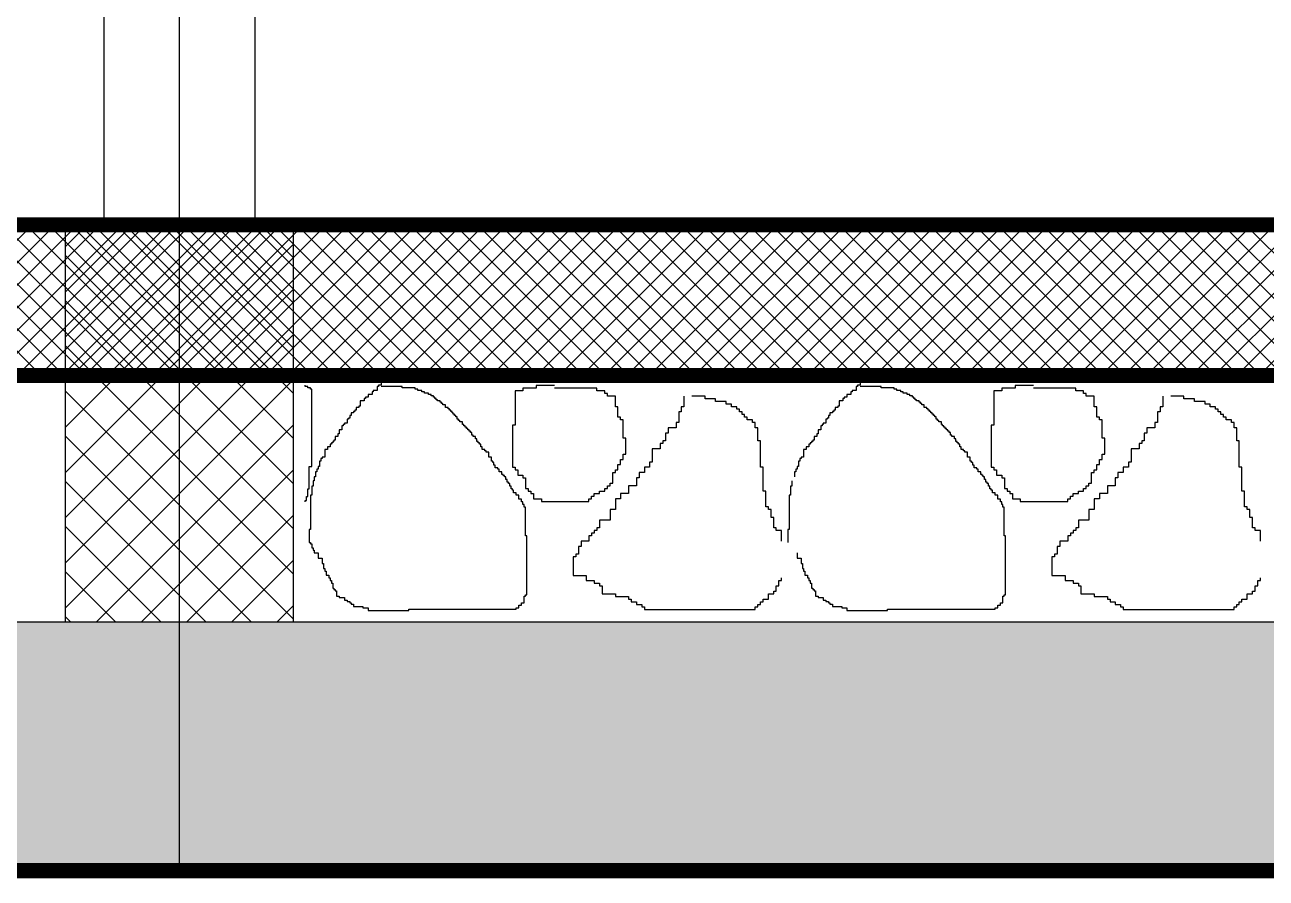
# Model space of a CAD drawing. Extents: x 250879 to 348495, y -51522 to -9360.
# Drawn here: x 282667.3 to 282914.1, y -30426.9 to -30257.3 of the extents above; entities that cross this region are included whole.
import ezdxf

# ---------------------------------------------------------------- set-up
doc = ezdxf.new("R2010")
doc.units = 0
for name, color, linetype in [('AXIS', 1, 'CONTINUOUS'), ('CURTAIN', 150, 'CONTINUOUS'), ('WALL', 7, 'CONTINUOUS')]:
    doc.layers.add(name, color=color, linetype=linetype)
doc.layers.add('int fram for glaz& landscap obj.', color=252, linetype='CONTINUOUS', lineweight=15)
doc.layers.add('VIS', color=8, linetype='CONTINUOUS', lineweight=18)

msp = doc.modelspace()

# ---------------------------------------------------------------- hatches: boundary and pattern name
at = {"layer": 'AXIS'}
h = msp.add_hatch(dxfattribs=at)
h.set_pattern_fill('ANSI37', color=256, style=0)
h.set_pattern_definition([(45, (10887.426, -3880), (-2.24506403, 2.24506403), []), (135, (10887.426, -3880), (-2.24506403, -2.24506403), [])])
h.paths.add_polyline_path([(280918.80191, -30297.00774), (280918.80191, -30327.00774), (283913.00858, -30327.00774), (283913.00858, -30297.00774)])
at = {"layer": 'int fram for glaz& landscap obj.'}
h = msp.add_hatch(dxfattribs=at)
h.set_pattern_fill('EARTH', color=256, scale=4, angle=45, style=0)
h.paths.add_polyline_path([(284335.46469, -29761.00774), (284163.17317, -29761.00774), (284163.17317, -29977.00774), (284284.10631, -29977.00774)])
h.paths.add_polyline_path([(284284.10631, -29977.00774), (284163.17317, -29977.00774), (284163.17317, -30297.00774), (284208.01983, -30297.00774)])
h.paths.add_polyline_path([(284208.01983, -30297.00774), (284163.17317, -30297.00774), (284163.17317, -30375.98063), (284117.727, -30375.98063), (283498.00858, -30375.98063), (283498.00858, -30425.43117), (284177.48456, -30425.43117)])
h.paths.add_polyline_path([(283498.00858, -30375.98063), (283475.2855, -30375.98063), (283098.00858, -30375.98063), (283098.00858, -30425.43117), (283286.94433, -30425.43117), (283498.00858, -30425.43117)])
h.paths.add_polyline_path([(283098.00858, -30375.98063), (282698.00858, -30375.98063), (282698.00858, -30425.43117), (283098.00858, -30425.43117)])
h.paths.add_polyline_path([(282698.00858, -30375.98063), (282675.2855, -30375.98063), (282298.00858, -30375.98063), (282298.00858, -30425.43117), (282421.4708, -30425.43117), (282698.00858, -30425.43117)])
at = {"layer": 'VIS', "ltscale": 0.0001}
h = msp.add_hatch(dxfattribs=at)
h.set_pattern_fill('ANSI37', color=256, scale=2, style=0)
h.set_pattern_definition([(135, (631463.1087, -7236.453), (4.49012806, 4.49012806), []), (45, (631463.1087, -7236.453), (4.49012806, -4.49012806), [])])
h.paths.add_polyline_path([(282720.73167, -30297.00774), (282675.2855, -30297.00774), (282675.2855, -30375.98063), (282720.73167, -30375.98063)])

# ---------------------------------------------------------------- linework, layer by layer
at = {"layer": 'AXIS'}
msp.add_line((282698.00858, -30425.43117), (282698.00858, -25587.93013), dxfattribs=at)
at = {"layer": 'CURTAIN', "linetype": 'Continuous'}
for p, q in [((282683.00858, -29657.00774), (282683.00858, -30297.00774)), ((282713.00858, -29657.00774), (282713.00858, -30297.00774))]:
    msp.add_line(p, q, dxfattribs=at)
at = {"layer": 'VIS', "ltscale": 0.0001}
msp.add_line((280450.27447, -30297.00774), (284658.39662, -30297.00774), dxfattribs=at)
at = {"layer": 'WALL', "linetype": 'Continuous'}
for p, q in [((282723.01762, -30329.18877), (282723.01762, -30328.9283)), ((282723.53866, -30329.18877), (282723.01762, -30329.18877)), ((282723.53866, -30329.44924), (282723.53866, -30329.18877)), ((282737.61747, -30329.18877), (282737.35646, -30329.18877)), ((282737.35646, -30329.18877), (282737.35646, -30329.97018)), ((282738.13851, -30328.9283), (282737.61747, -30328.9283)), ((282737.61747, -30328.9283), (282737.61747, -30329.18877)), ((282738.92056, -30328.40736), (282738.13851, -30328.40736)), ((282738.13851, -30328.40736), (282738.13851, -30328.9283)), ((282742.30976, -30329.18877), (282738.13851, -30329.18877)), ((282739.44257, -30328.14689), (282738.92056, -30328.14689)), ((282738.92056, -30328.14689), (282738.92056, -30328.40736)), ((282742.30976, -30329.44924), (282742.30976, -30329.18877)), ((282772.62256, -30328.99378), (282768.95029, -30328.99378)), ((282768.95029, -30328.99378), (282768.95029, -30329.51763)), ((282832.81037, -30329.18877), (282832.54937, -30329.18877)), ((282832.54937, -30329.18877), (282832.54937, -30329.97018)), ((282833.33142, -30328.9283), (282832.81037, -30328.9283)), ((282832.81037, -30328.9283), (282832.81037, -30329.18877)), ((282834.11347, -30328.40736), (282833.33142, -30328.40736)), ((282833.33142, -30328.40736), (282833.33142, -30328.9283)), ((282837.50267, -30329.18877), (282833.33142, -30329.18877)), ((282834.63548, -30328.14689), (282834.11347, -30328.14689)), ((282834.11347, -30328.14689), (282834.11347, -30328.40736)), ((282837.50267, -30329.44924), (282837.50267, -30329.18877)), ((282867.81547, -30328.99378), (282864.1432, -30328.99378)), ((282864.1432, -30328.99378), (282864.1432, -30329.51763)), ((282724.06067, -30329.44924), (282723.53866, -30329.44924)), ((282724.06067, -30329.70971), (282724.06067, -30329.44924)), ((282724.32167, -30329.70971), (282724.06067, -30329.70971)), ((282724.32167, -30345.07498), (282724.32167, -30329.70971)), ((282735.01032, -30331.53251), (282734.74931, -30331.53251)), ((282734.74931, -30331.53251), (282734.74931, -30332.05345)), ((282735.53136, -30331.27204), (282735.01032, -30331.27204)), ((282735.01032, -30331.27204), (282735.01032, -30331.53251)), ((282736.31341, -30330.7511), (282735.53136, -30330.7511)), ((282735.53136, -30330.7511), (282735.53136, -30331.27204)), ((282736.57441, -30330.23016), (282736.31341, -30330.23016)), ((282736.31341, -30330.23016), (282736.31341, -30330.7511)), ((282737.35646, -30329.97018), (282736.57441, -30329.97018)), ((282736.57441, -30329.97018), (282736.57441, -30330.23016)), ((282744.91691, -30329.44924), (282742.30976, -30329.44924)), ((282744.91691, -30329.70971), (282744.91691, -30329.44924)), ((282745.43892, -30329.70971), (282744.91691, -30329.70971)), ((282745.43892, -30329.97018), (282745.43892, -30329.70971)), ((282746.22097, -30329.97018), (282745.43892, -30329.97018)), ((282746.22097, -30330.23016), (282746.22097, -30329.97018)), ((282746.74201, -30330.23016), (282746.22097, -30330.23016)), ((282746.74201, -30330.49063), (282746.74201, -30330.23016)), ((282747.52406, -30330.49063), (282746.74201, -30330.49063)), ((282747.52406, -30330.7511), (282747.52406, -30330.49063)), ((282748.04607, -30330.7511), (282747.52406, -30330.7511)), ((282748.04607, -30331.01157), (282748.04607, -30330.7511)), ((282748.56711, -30331.01157), (282748.04607, -30331.01157)), ((282748.56711, -30331.27204), (282748.56711, -30331.01157)), ((282748.82812, -30331.27204), (282748.56711, -30331.27204)), ((282748.82812, -30331.53251), (282748.82812, -30331.27204)), ((282749.08912, -30331.53251), (282748.82812, -30331.53251)), ((282749.08912, -30331.79298), (282749.08912, -30331.53251)), ((282766.32779, -30330.04197), (282764.75313, -30330.04197)), ((282764.75313, -30330.04197), (282764.75313, -30336.85443)), ((282768.95029, -30329.51763), (282766.32779, -30329.51763)), ((282766.32779, -30329.51763), (282766.32779, -30330.04197)), ((282781.01592, -30329.51763), (282772.62256, -30329.51763)), ((282781.01592, -30330.04197), (282781.01592, -30329.51763)), ((282782.58961, -30330.04197), (282781.01592, -30330.04197)), ((282782.58961, -30330.56582), (282782.58961, -30330.04197)), ((282783.1145, -30330.56582), (282782.58961, -30330.56582)), ((282783.1145, -30331.08966), (282783.1145, -30330.56582)), ((282784.68819, -30331.08966), (282783.1145, -30331.08966)), ((282784.68819, -30333.18603), (282784.68819, -30331.08966)), ((282798.32751, -30331.08966), (282798.32751, -30333.18603)), ((282802.52467, -30331.08966), (282799.90121, -30331.08966)), ((282802.52467, -30331.614), (282802.52467, -30331.08966)), ((282804.62325, -30331.614), (282802.52467, -30331.614)), ((282804.62325, -30332.13785), (282804.62325, -30331.614)), ((282830.20322, -30331.53251), (282829.94222, -30331.53251)), ((282829.94222, -30331.53251), (282829.94222, -30332.05345)), ((282830.72427, -30331.27204), (282830.20322, -30331.27204)), ((282830.20322, -30331.27204), (282830.20322, -30331.53251)), ((282831.50632, -30330.7511), (282830.72427, -30330.7511)), ((282830.72427, -30330.7511), (282830.72427, -30331.27204)), ((282831.76732, -30330.23016), (282831.50632, -30330.23016)), ((282831.50632, -30330.23016), (282831.50632, -30330.7511)), ((282832.54937, -30329.97018), (282831.76732, -30329.97018)), ((282831.76732, -30329.97018), (282831.76732, -30330.23016)), ((282840.10982, -30329.44924), (282837.50267, -30329.44924)), ((282840.10982, -30329.70971), (282840.10982, -30329.44924)), ((282840.63183, -30329.70971), (282840.10982, -30329.70971)), ((282840.63183, -30329.97018), (282840.63183, -30329.70971)), ((282841.41388, -30329.97018), (282840.63183, -30329.97018)), ((282841.41388, -30330.23016), (282841.41388, -30329.97018)), ((282841.93492, -30330.23016), (282841.41388, -30330.23016)), ((282841.93492, -30330.49063), (282841.93492, -30330.23016)), ((282842.71697, -30330.49063), (282841.93492, -30330.49063)), ((282842.71697, -30330.7511), (282842.71697, -30330.49063)), ((282843.23898, -30330.7511), (282842.71697, -30330.7511)), ((282843.23898, -30331.01157), (282843.23898, -30330.7511)), ((282843.76002, -30331.01157), (282843.23898, -30331.01157)), ((282843.76002, -30331.27204), (282843.76002, -30331.01157)), ((282844.02103, -30331.27204), (282843.76002, -30331.27204)), ((282844.02103, -30331.53251), (282844.02103, -30331.27204)), ((282844.28203, -30331.53251), (282844.02103, -30331.53251)), ((282844.28203, -30331.79298), (282844.28203, -30331.53251)), ((282861.5207, -30330.04197), (282859.94604, -30330.04197)), ((282859.94604, -30330.04197), (282859.94604, -30336.85443)), ((282864.1432, -30329.51763), (282861.5207, -30329.51763)), ((282861.5207, -30329.51763), (282861.5207, -30330.04197)), ((282876.20883, -30329.51763), (282867.81547, -30329.51763)), ((282876.20883, -30330.04197), (282876.20883, -30329.51763)), ((282877.78252, -30330.04197), (282876.20883, -30330.04197)), ((282877.78252, -30330.56582), (282877.78252, -30330.04197)), ((282878.30741, -30330.56582), (282877.78252, -30330.56582)), ((282878.30741, -30331.08966), (282878.30741, -30330.56582)), ((282879.8811, -30331.08966), (282878.30741, -30331.08966)), ((282879.8811, -30333.18603), (282879.8811, -30331.08966)), ((282893.52042, -30331.08966), (282893.52042, -30333.18603)), ((282897.71758, -30331.08966), (282895.09412, -30331.08966)), ((282897.71758, -30331.614), (282897.71758, -30331.08966)), ((282899.81616, -30331.614), (282897.71758, -30331.614)), ((282899.81616, -30332.13785), (282899.81616, -30331.614)), ((282732.92421, -30334.13672), (282732.66417, -30334.13672)), ((282732.66417, -30334.13672), (282732.66417, -30334.39719)), ((282733.18521, -30333.87625), (282732.92421, -30333.87625)), ((282732.92421, -30333.87625), (282732.92421, -30334.13672)), ((282733.70722, -30333.3558), (282733.18521, -30333.3558)), ((282733.18521, -30333.3558), (282733.18521, -30333.87625)), ((282733.96726, -30333.09533), (282733.70722, -30333.09533)), ((282733.70722, -30333.09533), (282733.70722, -30333.3558)), ((282734.74931, -30332.05345), (282733.96726, -30332.05345)), ((282733.96726, -30332.05345), (282733.96726, -30333.09533)), ((282749.34916, -30331.79298), (282749.08912, -30331.79298)), ((282749.34916, -30332.05345), (282749.34916, -30331.79298)), ((282749.87117, -30332.05345), (282749.34916, -30332.05345)), ((282749.87117, -30332.31392), (282749.87117, -30332.05345)), ((282750.13121, -30332.31392), (282749.87117, -30332.31392)), ((282750.13121, -30332.57439), (282750.13121, -30332.31392)), ((282750.39222, -30332.57439), (282750.13121, -30332.57439)), ((282750.39222, -30332.83486), (282750.39222, -30332.57439)), ((282750.91326, -30332.83486), (282750.39222, -30332.83486)), ((282750.91326, -30333.3558), (282750.91326, -30332.83486)), ((282751.43527, -30333.3558), (282750.91326, -30333.3558)), ((282751.43527, -30333.61578), (282751.43527, -30333.3558)), ((282751.69627, -30333.61578), (282751.43527, -30333.61578)), ((282751.69627, -30333.87625), (282751.69627, -30333.61578)), ((282751.95631, -30333.87625), (282751.69627, -30333.87625)), ((282751.95631, -30334.13672), (282751.95631, -30333.87625)), ((282752.21732, -30334.13672), (282751.95631, -30334.13672)), ((282752.21732, -30334.39719), (282752.21732, -30334.13672)), ((282785.21308, -30333.18603), (282784.68819, -30333.18603)), ((282785.21308, -30335.2824), (282785.21308, -30333.18603)), ((282798.32751, -30333.18603), (282797.80359, -30333.18603)), ((282797.80359, -30333.18603), (282797.80359, -30334.23422)), ((282806.72183, -30332.13785), (282804.62325, -30332.13785)), ((282806.72183, -30332.66218), (282806.72183, -30332.13785)), ((282807.77064, -30332.66218), (282806.72183, -30332.66218)), ((282807.77064, -30333.18603), (282807.77064, -30332.66218)), ((282808.81945, -30333.18603), (282807.77064, -30333.18603)), ((282808.81945, -30333.70988), (282808.81945, -30333.18603)), ((282809.34433, -30333.70988), (282808.81945, -30333.70988)), ((282809.34433, -30334.23422), (282809.34433, -30333.70988)), ((282828.11712, -30334.13672), (282827.85708, -30334.13672)), ((282827.85708, -30334.13672), (282827.85708, -30334.39719)), ((282828.37812, -30333.87625), (282828.11712, -30333.87625)), ((282828.11712, -30333.87625), (282828.11712, -30334.13672)), ((282828.90013, -30333.3558), (282828.37812, -30333.3558)), ((282828.37812, -30333.3558), (282828.37812, -30333.87625)), ((282829.16017, -30333.09533), (282828.90013, -30333.09533)), ((282828.90013, -30333.09533), (282828.90013, -30333.3558)), ((282829.94222, -30332.05345), (282829.16017, -30332.05345)), ((282829.16017, -30332.05345), (282829.16017, -30333.09533)), ((282844.54207, -30331.79298), (282844.28203, -30331.79298)), ((282844.54207, -30332.05345), (282844.54207, -30331.79298)), ((282845.06408, -30332.05345), (282844.54207, -30332.05345)), ((282845.06408, -30332.31392), (282845.06408, -30332.05345)), ((282845.32412, -30332.31392), (282845.06408, -30332.31392)), ((282845.32412, -30332.57439), (282845.32412, -30332.31392)), ((282845.58512, -30332.57439), (282845.32412, -30332.57439)), ((282845.58512, -30332.83486), (282845.58512, -30332.57439)), ((282846.10617, -30332.83486), (282845.58512, -30332.83486)), ((282846.10617, -30333.3558), (282846.10617, -30332.83486)), ((282846.62818, -30333.3558), (282846.10617, -30333.3558)), ((282846.62818, -30333.61578), (282846.62818, -30333.3558)), ((282846.88918, -30333.61578), (282846.62818, -30333.61578)), ((282846.88918, -30333.87625), (282846.88918, -30333.61578)), ((282847.14922, -30333.87625), (282846.88918, -30333.87625)), ((282847.14922, -30334.13672), (282847.14922, -30333.87625)), ((282847.41023, -30334.13672), (282847.14922, -30334.13672)), ((282847.41023, -30334.39719), (282847.41023, -30334.13672)), ((282880.40598, -30333.18603), (282879.8811, -30333.18603)), ((282880.40598, -30335.2824), (282880.40598, -30333.18603)), ((282893.52042, -30333.18603), (282892.9965, -30333.18603)), ((282892.9965, -30333.18603), (282892.9965, -30334.23422)), ((282901.91474, -30332.13785), (282899.81616, -30332.13785)), ((282901.91474, -30332.66218), (282901.91474, -30332.13785)), ((282902.96355, -30332.66218), (282901.91474, -30332.66218)), ((282902.96355, -30333.18603), (282902.96355, -30332.66218)), ((282904.01236, -30333.18603), (282902.96355, -30333.18603)), ((282904.01236, -30333.70988), (282904.01236, -30333.18603)), ((282904.53724, -30333.70988), (282904.01236, -30333.70988)), ((282904.53724, -30334.23422), (282904.53724, -30333.70988)), ((282731.36011, -30336.48095), (282730.83907, -30336.48095)), ((282730.83907, -30336.48095), (282730.83907, -30336.74142)), ((282731.62112, -30335.69954), (282731.36011, -30335.69954)), ((282731.36011, -30335.69954), (282731.36011, -30336.48095)), ((282731.88212, -30335.43907), (282731.62112, -30335.43907)), ((282731.62112, -30335.43907), (282731.62112, -30335.69954)), ((282732.14216, -30334.91813), (282731.88212, -30334.91813)), ((282731.88212, -30334.91813), (282731.88212, -30335.43907)), ((282732.66417, -30334.39719), (282732.14216, -30334.39719)), ((282732.14216, -30334.39719), (282732.14216, -30334.91813)), ((282752.47832, -30334.39719), (282752.21732, -30334.39719)), ((282752.47832, -30334.65766), (282752.47832, -30334.39719)), ((282752.73836, -30334.65766), (282752.47832, -30334.65766)), ((282752.73836, -30334.91813), (282752.73836, -30334.65766)), ((282752.99937, -30334.91813), (282752.73836, -30334.91813)), ((282752.99937, -30335.1786), (282752.99937, -30334.91813)), ((282753.26037, -30335.1786), (282752.99937, -30335.1786)), ((282753.26037, -30335.69954), (282753.26037, -30335.1786)), ((282753.52041, -30335.69954), (282753.26037, -30335.69954)), ((282753.52041, -30335.96001), (282753.52041, -30335.69954)), ((282753.78142, -30335.96001), (282753.52041, -30335.96001)), ((282753.78142, -30336.22048), (282753.78142, -30335.96001)), ((282754.30246, -30336.22048), (282753.78142, -30336.22048)), ((282754.30246, -30336.74142), (282754.30246, -30336.22048)), ((282785.73796, -30335.2824), (282785.21308, -30335.2824)), ((282785.73796, -30335.80625), (282785.73796, -30335.2824)), ((282786.26189, -30335.80625), (282785.73796, -30335.80625)), ((282786.26189, -30339.47465), (282786.26189, -30335.80625)), ((282797.2787, -30336.3301), (282796.75382, -30336.3301)), ((282796.75382, -30336.3301), (282796.75382, -30337.37828)), ((282797.80359, -30334.23422), (282797.2787, -30334.23422)), ((282797.2787, -30334.23422), (282797.2787, -30336.3301)), ((282809.86922, -30334.23422), (282809.34433, -30334.23422)), ((282809.86922, -30334.75806), (282809.86922, -30334.23422)), ((282810.39314, -30334.75806), (282809.86922, -30334.75806)), ((282810.39314, -30335.2824), (282810.39314, -30334.75806)), ((282810.91803, -30335.2824), (282810.39314, -30335.2824)), ((282810.91803, -30335.80625), (282810.91803, -30335.2824)), ((282811.96779, -30335.80625), (282810.91803, -30335.80625)), ((282811.96779, -30336.3301), (282811.96779, -30335.80625)), ((282812.49172, -30336.3301), (282811.96779, -30336.3301)), ((282812.49172, -30337.37828), (282812.49172, -30336.3301)), ((282826.55302, -30336.48095), (282826.03198, -30336.48095)), ((282826.03198, -30336.48095), (282826.03198, -30336.74142)), ((282826.81402, -30335.69954), (282826.55302, -30335.69954)), ((282826.55302, -30335.69954), (282826.55302, -30336.48095)), ((282827.07503, -30335.43907), (282826.81402, -30335.43907)), ((282826.81402, -30335.43907), (282826.81402, -30335.69954)), ((282827.33507, -30334.91813), (282827.07503, -30334.91813)), ((282827.07503, -30334.91813), (282827.07503, -30335.43907)), ((282827.85708, -30334.39719), (282827.33507, -30334.39719)), ((282827.33507, -30334.39719), (282827.33507, -30334.91813)), ((282847.67123, -30334.39719), (282847.41023, -30334.39719)), ((282847.67123, -30334.65766), (282847.67123, -30334.39719)), ((282847.93127, -30334.65766), (282847.67123, -30334.65766)), ((282847.93127, -30334.91813), (282847.93127, -30334.65766)), ((282848.19227, -30334.91813), (282847.93127, -30334.91813)), ((282848.19227, -30335.1786), (282848.19227, -30334.91813)), ((282848.45328, -30335.1786), (282848.19227, -30335.1786)), ((282848.45328, -30335.69954), (282848.45328, -30335.1786)), ((282848.71332, -30335.69954), (282848.45328, -30335.69954)), ((282848.71332, -30335.96001), (282848.71332, -30335.69954)), ((282848.97432, -30335.96001), (282848.71332, -30335.96001)), ((282848.97432, -30336.22048), (282848.97432, -30335.96001)), ((282849.49537, -30336.22048), (282848.97432, -30336.22048)), ((282849.49537, -30336.74142), (282849.49537, -30336.22048)), ((282880.93087, -30335.2824), (282880.40598, -30335.2824)), ((282880.93087, -30335.80625), (282880.93087, -30335.2824)), ((282881.45479, -30335.80625), (282880.93087, -30335.80625)), ((282881.45479, -30339.47465), (282881.45479, -30335.80625)), ((282892.47161, -30336.3301), (282891.94673, -30336.3301)), ((282891.94673, -30336.3301), (282891.94673, -30337.37828)), ((282892.9965, -30334.23422), (282892.47161, -30334.23422)), ((282892.47161, -30334.23422), (282892.47161, -30336.3301)), ((282905.06212, -30334.23422), (282904.53724, -30334.23422)), ((282905.06212, -30334.75806), (282905.06212, -30334.23422)), ((282905.58605, -30334.75806), (282905.06212, -30334.75806)), ((282905.58605, -30335.2824), (282905.58605, -30334.75806)), ((282906.11093, -30335.2824), (282905.58605, -30335.2824)), ((282906.11093, -30335.80625), (282906.11093, -30335.2824)), ((282907.1607, -30335.80625), (282906.11093, -30335.80625)), ((282907.1607, -30336.3301), (282907.1607, -30335.80625)), ((282907.68463, -30336.3301), (282907.1607, -30336.3301)), ((282907.68463, -30337.37828), (282907.68463, -30336.3301)), ((282729.53501, -30339.08516), (282729.01397, -30339.08516)), ((282729.01397, -30339.08516), (282729.01397, -30339.86656)), ((282729.79601, -30338.56422), (282729.53501, -30338.56422)), ((282729.53501, -30338.56422), (282729.53501, -30339.08516)), ((282730.31706, -30337.78281), (282729.79601, -30337.78281)), ((282729.79601, -30337.78281), (282729.79601, -30338.56422)), ((282730.57806, -30337.0014), (282730.31706, -30337.0014)), ((282730.31706, -30337.0014), (282730.31706, -30337.78281)), ((282730.83907, -30336.74142), (282730.57806, -30336.74142)), ((282730.57806, -30336.74142), (282730.57806, -30337.0014)), ((282754.56346, -30336.74142), (282754.30246, -30336.74142)), ((282754.56346, -30337.0014), (282754.56346, -30336.74142)), ((282754.82447, -30337.0014), (282754.56346, -30337.0014)), ((282754.82447, -30337.26187), (282754.82447, -30337.0014)), ((282755.08547, -30337.26187), (282754.82447, -30337.26187)), ((282755.08547, -30337.52234), (282755.08547, -30337.26187)), ((282755.34551, -30337.52234), (282755.08547, -30337.52234)), ((282755.34551, -30337.78281), (282755.34551, -30337.52234)), ((282755.60652, -30337.78281), (282755.34551, -30337.78281)), ((282755.60652, -30338.04328), (282755.60652, -30337.78281)), ((282755.86752, -30338.04328), (282755.60652, -30338.04328)), ((282755.86752, -30338.30375), (282755.86752, -30338.04328)), ((282756.12756, -30338.30375), (282755.86752, -30338.30375)), ((282756.12756, -30338.82469), (282756.12756, -30338.30375)), ((282756.38857, -30338.82469), (282756.12756, -30338.82469)), ((282756.38857, -30339.08516), (282756.38857, -30338.82469)), ((282756.90961, -30339.08516), (282756.38857, -30339.08516)), ((282756.90961, -30339.6061), (282756.90961, -30339.08516)), ((282764.75313, -30336.85443), (282764.22921, -30336.85443)), ((282764.22921, -30336.85443), (282764.22921, -30345.23893)), ((282795.18012, -30338.42646), (282794.65524, -30338.42646)), ((282794.65524, -30338.42646), (282794.65524, -30339.9985)), ((282796.75382, -30337.37828), (282795.18012, -30337.37828)), ((282795.18012, -30337.37828), (282795.18012, -30338.42646)), ((282813.0166, -30337.37828), (282812.49172, -30337.37828)), ((282813.0166, -30339.9985), (282813.0166, -30337.37828)), ((282824.72792, -30339.08516), (282824.20687, -30339.08516)), ((282824.20687, -30339.08516), (282824.20687, -30339.86656)), ((282824.98892, -30338.56422), (282824.72792, -30338.56422)), ((282824.72792, -30338.56422), (282824.72792, -30339.08516)), ((282825.50997, -30337.78281), (282824.98892, -30337.78281)), ((282824.98892, -30337.78281), (282824.98892, -30338.56422)), ((282825.77097, -30337.0014), (282825.50997, -30337.0014)), ((282825.50997, -30337.0014), (282825.50997, -30337.78281)), ((282826.03198, -30336.74142), (282825.77097, -30336.74142)), ((282825.77097, -30336.74142), (282825.77097, -30337.0014)), ((282849.75637, -30336.74142), (282849.49537, -30336.74142)), ((282849.75637, -30337.0014), (282849.75637, -30336.74142)), ((282850.01738, -30337.0014), (282849.75637, -30337.0014)), ((282850.01738, -30337.26187), (282850.01738, -30337.0014)), ((282850.27838, -30337.26187), (282850.01738, -30337.26187)), ((282850.27838, -30337.52234), (282850.27838, -30337.26187)), ((282850.53842, -30337.52234), (282850.27838, -30337.52234)), ((282850.53842, -30337.78281), (282850.53842, -30337.52234)), ((282850.79943, -30337.78281), (282850.53842, -30337.78281)), ((282850.79943, -30338.04328), (282850.79943, -30337.78281)), ((282851.06043, -30338.04328), (282850.79943, -30338.04328)), ((282851.06043, -30338.30375), (282851.06043, -30338.04328)), ((282851.32047, -30338.30375), (282851.06043, -30338.30375)), ((282851.32047, -30338.82469), (282851.32047, -30338.30375)), ((282851.58147, -30338.82469), (282851.32047, -30338.82469)), ((282851.58147, -30339.08516), (282851.58147, -30338.82469)), ((282852.10252, -30339.08516), (282851.58147, -30339.08516)), ((282852.10252, -30339.6061), (282852.10252, -30339.08516)), ((282859.94604, -30336.85443), (282859.42212, -30336.85443)), ((282859.42212, -30336.85443), (282859.42212, -30345.23893)), ((282890.37303, -30338.42646), (282889.84815, -30338.42646)), ((282889.84815, -30338.42646), (282889.84815, -30339.9985)), ((282891.94673, -30337.37828), (282890.37303, -30337.37828)), ((282890.37303, -30337.37828), (282890.37303, -30338.42646)), ((282908.20951, -30337.37828), (282907.68463, -30337.37828)), ((282908.20951, -30339.9985), (282908.20951, -30337.37828)), ((282727.97091, -30341.16843), (282727.44987, -30341.16843)), ((282727.44987, -30341.16843), (282727.44987, -30341.68937)), ((282728.23192, -30340.64749), (282727.97091, -30340.64749)), ((282727.97091, -30340.64749), (282727.97091, -30341.16843)), ((282728.49292, -30340.38702), (282728.23192, -30340.38702)), ((282728.23192, -30340.38702), (282728.23192, -30340.64749)), ((282728.75296, -30340.12703), (282728.49292, -30340.12703)), ((282728.49292, -30340.12703), (282728.49292, -30340.38702)), ((282729.01397, -30339.86656), (282728.75296, -30339.86656)), ((282728.75296, -30339.86656), (282728.75296, -30340.12703)), ((282757.17061, -30339.6061), (282756.90961, -30339.6061)), ((282757.17061, -30340.12703), (282757.17061, -30339.6061)), ((282757.43162, -30340.12703), (282757.17061, -30340.12703)), ((282757.43162, -30340.38702), (282757.43162, -30340.12703)), ((282757.69262, -30340.38702), (282757.43162, -30340.38702)), ((282757.69262, -30340.64749), (282757.69262, -30340.38702)), ((282757.95266, -30340.64749), (282757.69262, -30340.64749)), ((282757.95266, -30341.16843), (282757.95266, -30340.64749)), ((282758.21367, -30341.16843), (282757.95266, -30341.16843)), ((282758.21367, -30341.68937), (282758.21367, -30341.16843)), ((282786.78677, -30339.47465), (282786.26189, -30339.47465)), ((282786.78677, -30342.61871), (282786.78677, -30339.47465)), ((282794.13132, -30340.52235), (282793.60643, -30340.52235)), ((282793.60643, -30340.52235), (282793.60643, -30341.57053)), ((282794.65524, -30339.9985), (282794.13132, -30339.9985)), ((282794.13132, -30339.9985), (282794.13132, -30340.52235)), ((282813.54149, -30339.9985), (282813.0166, -30339.9985)), ((282813.54149, -30345.23893), (282813.54149, -30339.9985)), ((282823.16382, -30341.16843), (282822.64278, -30341.16843)), ((282822.64278, -30341.16843), (282822.64278, -30341.68937)), ((282823.42482, -30340.64749), (282823.16382, -30340.64749)), ((282823.16382, -30340.64749), (282823.16382, -30341.16843)), ((282823.68583, -30340.38702), (282823.42482, -30340.38702)), ((282823.42482, -30340.38702), (282823.42482, -30340.64749)), ((282823.94587, -30340.12703), (282823.68583, -30340.12703)), ((282823.68583, -30340.12703), (282823.68583, -30340.38702)), ((282824.20687, -30339.86656), (282823.94587, -30339.86656)), ((282823.94587, -30339.86656), (282823.94587, -30340.12703)), ((282852.36352, -30339.6061), (282852.10252, -30339.6061)), ((282852.36352, -30340.12703), (282852.36352, -30339.6061)), ((282852.62453, -30340.12703), (282852.36352, -30340.12703)), ((282852.62453, -30340.38702), (282852.62453, -30340.12703)), ((282852.88553, -30340.38702), (282852.62453, -30340.38702)), ((282852.88553, -30340.64749), (282852.88553, -30340.38702)), ((282853.14557, -30340.64749), (282852.88553, -30340.64749)), ((282853.14557, -30341.16843), (282853.14557, -30340.64749)), ((282853.40658, -30341.16843), (282853.14557, -30341.16843)), ((282853.40658, -30341.68937), (282853.40658, -30341.16843)), ((282881.97968, -30339.47465), (282881.45479, -30339.47465)), ((282881.97968, -30342.61871), (282881.97968, -30339.47465)), ((282889.32422, -30340.52235), (282888.79934, -30340.52235)), ((282888.79934, -30340.52235), (282888.79934, -30341.57053)), ((282889.84815, -30339.9985), (282889.32422, -30339.9985)), ((282889.32422, -30339.9985), (282889.32422, -30340.52235)), ((282908.7344, -30339.9985), (282908.20951, -30339.9985)), ((282908.7344, -30345.23893), (282908.7344, -30339.9985)), ((282726.14581, -30344.03311), (282725.88577, -30344.03311)), ((282725.88577, -30344.03311), (282725.88577, -30345.07498)), ((282726.40681, -30343.51265), (282726.14581, -30343.51265)), ((282726.14581, -30343.51265), (282726.14581, -30344.03311)), ((282726.92786, -30343.25218), (282726.40681, -30343.25218)), ((282726.40681, -30343.25218), (282726.40681, -30343.51265)), ((282727.44987, -30341.68937), (282726.92786, -30341.68937)), ((282726.92786, -30341.68937), (282726.92786, -30343.25218)), ((282758.73471, -30341.68937), (282758.21367, -30341.68937)), ((282758.73471, -30341.94984), (282758.73471, -30341.68937)), ((282758.99572, -30341.94984), (282758.73471, -30341.94984)), ((282758.99572, -30342.2103), (282758.99572, -30341.94984)), ((282759.51676, -30342.2103), (282758.99572, -30342.2103)), ((282759.51676, -30343.25218), (282759.51676, -30342.2103)), ((282760.03877, -30343.25218), (282759.51676, -30343.25218)), ((282760.03877, -30344.03311), (282760.03877, -30343.25218)), ((282760.29881, -30344.03311), (282760.03877, -30344.03311)), ((282760.29881, -30344.29358), (282760.29881, -30344.03311)), ((282785.73796, -30344.7146), (282785.73796, -30343.6669)), ((282785.73796, -30343.6669), (282786.26189, -30343.6669)), ((282786.26189, -30343.6669), (282786.26189, -30342.61871)), ((282786.26189, -30342.61871), (282786.78677, -30342.61871)), ((282793.60643, -30341.57053), (282792.03274, -30341.57053)), ((282792.03274, -30341.57053), (282792.03274, -30344.19075)), ((282821.33872, -30344.03311), (282821.07868, -30344.03311)), ((282821.07868, -30344.03311), (282821.07868, -30345.07498)), ((282821.59972, -30343.51265), (282821.33872, -30343.51265)), ((282821.33872, -30343.51265), (282821.33872, -30344.03311)), ((282822.12077, -30343.25218), (282821.59972, -30343.25218)), ((282821.59972, -30343.25218), (282821.59972, -30343.51265)), ((282822.64278, -30341.68937), (282822.12077, -30341.68937)), ((282822.12077, -30341.68937), (282822.12077, -30343.25218)), ((282853.92762, -30341.68937), (282853.40658, -30341.68937)), ((282853.92762, -30341.94984), (282853.92762, -30341.68937)), ((282854.18862, -30341.94984), (282853.92762, -30341.94984)), ((282854.18862, -30342.2103), (282854.18862, -30341.94984)), ((282854.70967, -30342.2103), (282854.18862, -30342.2103)), ((282854.70967, -30343.25218), (282854.70967, -30342.2103)), ((282855.23168, -30343.25218), (282854.70967, -30343.25218)), ((282855.23168, -30344.03311), (282855.23168, -30343.25218)), ((282855.49172, -30344.03311), (282855.23168, -30344.03311)), ((282855.49172, -30344.29358), (282855.49172, -30344.03311)), ((282880.93087, -30344.7146), (282880.93087, -30343.6669)), ((282880.93087, -30343.6669), (282881.45479, -30343.6669)), ((282881.45479, -30343.6669), (282881.45479, -30342.61871)), ((282881.45479, -30342.61871), (282881.97968, -30342.61871)), ((282888.79934, -30341.57053), (282887.22565, -30341.57053)), ((282887.22565, -30341.57053), (282887.22565, -30344.19075)), ((282723.79966, -30349.50248), (282723.79966, -30345.07498)), ((282723.79966, -30345.07498), (282724.32167, -30345.07498)), ((282725.36376, -30346.11686), (282725.10372, -30346.11686)), ((282725.10372, -30346.11686), (282725.10372, -30347.15825)), ((282725.62477, -30345.59592), (282725.36376, -30345.59592)), ((282725.36376, -30345.59592), (282725.36376, -30346.11686)), ((282725.88577, -30345.07498), (282725.62477, -30345.07498)), ((282725.62477, -30345.07498), (282725.62477, -30345.59592)), ((282760.55981, -30344.29358), (282760.29881, -30344.29358)), ((282760.55981, -30344.81451), (282760.55981, -30344.29358)), ((282760.82082, -30344.81451), (282760.55981, -30344.81451)), ((282760.82082, -30345.33545), (282760.82082, -30344.81451)), ((282761.34186, -30345.33545), (282760.82082, -30345.33545)), ((282761.34186, -30345.59592), (282761.34186, -30345.33545)), ((282761.60287, -30345.59592), (282761.34186, -30345.59592)), ((282761.60287, -30346.11686), (282761.60287, -30345.59592)), ((282762.12391, -30346.11686), (282761.60287, -30346.11686)), ((282762.12391, -30346.6378), (282762.12391, -30346.11686)), ((282764.22921, -30345.23893), (282764.75313, -30345.23893)), ((282764.75313, -30345.23893), (282764.75313, -30345.76278)), ((282764.75313, -30345.76278), (282765.27802, -30345.76278)), ((282765.27802, -30345.76278), (282765.27802, -30346.81096)), ((282784.16331, -30348.38299), (282784.16331, -30346.28711)), ((282784.16331, -30346.28711), (282784.68819, -30346.28711)), ((282784.68819, -30346.28711), (282784.68819, -30345.76278)), ((282784.68819, -30345.76278), (282785.21308, -30345.76278)), ((282785.21308, -30345.76278), (282785.21308, -30344.7146)), ((282785.21308, -30344.7146), (282785.73796, -30344.7146)), ((282790.45904, -30346.28711), (282789.40927, -30346.28711)), ((282789.40927, -30346.28711), (282789.40927, -30347.33481)), ((282791.50785, -30345.23893), (282790.45904, -30345.23893)), ((282790.45904, -30345.23893), (282790.45904, -30346.28711)), ((282792.03274, -30344.19075), (282791.50785, -30344.19075)), ((282791.50785, -30344.19075), (282791.50785, -30345.23893)), ((282814.06541, -30345.23893), (282813.54149, -30345.23893)), ((282814.06541, -30349.95503), (282814.06541, -30345.23893)), ((282820.55667, -30346.11686), (282820.29663, -30346.11686)), ((282820.29663, -30346.11686), (282820.29663, -30347.15825)), ((282820.81767, -30345.59592), (282820.55667, -30345.59592)), ((282820.55667, -30345.59592), (282820.55667, -30346.11686)), ((282821.07868, -30345.07498), (282820.81767, -30345.07498)), ((282820.81767, -30345.07498), (282820.81767, -30345.59592)), ((282855.75272, -30344.29358), (282855.49172, -30344.29358)), ((282855.75272, -30344.81451), (282855.75272, -30344.29358)), ((282856.01373, -30344.81451), (282855.75272, -30344.81451)), ((282856.01373, -30345.33545), (282856.01373, -30344.81451)), ((282856.53477, -30345.33545), (282856.01373, -30345.33545)), ((282856.53477, -30345.59592), (282856.53477, -30345.33545)), ((282856.79578, -30345.59592), (282856.53477, -30345.59592)), ((282856.79578, -30346.11686), (282856.79578, -30345.59592)), ((282857.31682, -30346.11686), (282856.79578, -30346.11686)), ((282857.31682, -30346.6378), (282857.31682, -30346.11686)), ((282859.42212, -30345.23893), (282859.94604, -30345.23893)), ((282859.94604, -30345.23893), (282859.94604, -30345.76278)), ((282859.94604, -30345.76278), (282860.47093, -30345.76278)), ((282860.47093, -30345.76278), (282860.47093, -30346.81096)), ((282879.35622, -30348.38299), (282879.35622, -30346.28711)), ((282879.35622, -30346.28711), (282879.8811, -30346.28711)), ((282879.8811, -30346.28711), (282879.8811, -30345.76278)), ((282879.8811, -30345.76278), (282880.40598, -30345.76278)), ((282880.40598, -30345.76278), (282880.40598, -30344.7146)), ((282880.40598, -30344.7146), (282880.93087, -30344.7146)), ((282885.65195, -30346.28711), (282884.60218, -30346.28711)), ((282884.60218, -30346.28711), (282884.60218, -30347.33481)), ((282886.70076, -30345.23893), (282885.65195, -30345.23893)), ((282885.65195, -30345.23893), (282885.65195, -30346.28711)), ((282887.22565, -30344.19075), (282886.70076, -30344.19075)), ((282886.70076, -30344.19075), (282886.70076, -30345.23893)), ((282909.25832, -30345.23893), (282908.7344, -30345.23893)), ((282909.25832, -30349.95503), (282909.25832, -30345.23893)), ((282724.84272, -30347.93966), (282724.58171, -30347.93966)), ((282724.58171, -30347.93966), (282724.58171, -30348.98154)), ((282725.10372, -30347.15825), (282724.84272, -30347.15825)), ((282724.84272, -30347.15825), (282724.84272, -30347.93966)), ((282762.38492, -30346.6378), (282762.12391, -30346.6378)), ((282762.38492, -30346.89779), (282762.38492, -30346.6378)), ((282762.64592, -30346.89779), (282762.38492, -30346.89779)), ((282762.64592, -30347.15825), (282762.64592, -30346.89779)), ((282762.90596, -30347.15825), (282762.64592, -30347.15825)), ((282762.90596, -30347.67919), (282762.90596, -30347.15825)), ((282763.16697, -30347.67919), (282762.90596, -30347.67919)), ((282763.16697, -30348.20013), (282763.16697, -30347.67919)), ((282763.42797, -30348.20013), (282763.16697, -30348.20013)), ((282763.42797, -30348.4606), (282763.42797, -30348.20013)), ((282763.68897, -30348.4606), (282763.42797, -30348.4606)), ((282763.68897, -30348.98154), (282763.68897, -30348.4606)), ((282765.27802, -30346.81096), (282766.32779, -30346.81096)), ((282766.32779, -30346.81096), (282766.32779, -30347.33481)), ((282766.32779, -30347.33481), (282766.85171, -30347.33481)), ((282766.85171, -30347.33481), (282766.85171, -30349.43118)), ((282783.1145, -30349.43118), (282783.1145, -30348.90733)), ((282783.1145, -30348.90733), (282783.63938, -30348.90733)), ((282783.63938, -30348.90733), (282783.63938, -30348.38299)), ((282783.63938, -30348.38299), (282784.16331, -30348.38299)), ((282788.88535, -30348.90733), (282787.31165, -30348.90733)), ((282787.31165, -30348.90733), (282787.31165, -30350.47936)), ((282789.40927, -30347.33481), (282788.88535, -30347.33481)), ((282788.88535, -30347.33481), (282788.88535, -30348.90733)), ((282819.77462, -30347.93966), (282819.77462, -30348.98154)), ((282857.57782, -30346.6378), (282857.31682, -30346.6378)), ((282857.57782, -30346.89779), (282857.57782, -30346.6378)), ((282857.83883, -30346.89779), (282857.57782, -30346.89779)), ((282857.83883, -30347.15825), (282857.83883, -30346.89779)), ((282858.09887, -30347.15825), (282857.83883, -30347.15825)), ((282858.09887, -30347.67919), (282858.09887, -30347.15825)), ((282858.35987, -30347.67919), (282858.09887, -30347.67919)), ((282858.35987, -30348.20013), (282858.35987, -30347.67919)), ((282858.62088, -30348.20013), (282858.35987, -30348.20013)), ((282858.62088, -30348.4606), (282858.62088, -30348.20013)), ((282858.88188, -30348.4606), (282858.62088, -30348.4606)), ((282858.88188, -30348.98154), (282858.88188, -30348.4606)), ((282860.47093, -30346.81096), (282861.5207, -30346.81096)), ((282861.5207, -30346.81096), (282861.5207, -30347.33481)), ((282861.5207, -30347.33481), (282862.04462, -30347.33481)), ((282862.04462, -30347.33481), (282862.04462, -30349.43118)), ((282878.30741, -30349.43118), (282878.30741, -30348.90733)), ((282878.30741, -30348.90733), (282878.83229, -30348.90733)), ((282878.83229, -30348.90733), (282878.83229, -30348.38299)), ((282878.83229, -30348.38299), (282879.35622, -30348.38299)), ((282884.07826, -30348.90733), (282882.50456, -30348.90733)), ((282882.50456, -30348.90733), (282882.50456, -30350.47936)), ((282884.60218, -30347.33481), (282884.07826, -30347.33481)), ((282884.07826, -30347.33481), (282884.07826, -30348.90733)), ((282723.27862, -30351.84622), (282723.27862, -30351.06481)), ((282723.27862, -30351.06481), (282723.53866, -30351.06481)), ((282723.53866, -30351.06481), (282723.53866, -30349.50248)), ((282723.53866, -30349.50248), (282723.79966, -30349.50248)), ((282724.32167, -30350.80434), (282724.06067, -30350.80434)), ((282724.06067, -30350.80434), (282724.06067, -30357.57558)), ((282724.58171, -30348.98154), (282724.32167, -30348.98154)), ((282724.32167, -30348.98154), (282724.32167, -30350.80434)), ((282763.94901, -30348.98154), (282763.68897, -30348.98154)), ((282763.94901, -30349.50248), (282763.94901, -30348.98154)), ((282764.21002, -30349.50248), (282763.94901, -30349.50248)), ((282764.21002, -30349.76295), (282764.21002, -30349.50248)), ((282764.47102, -30349.76295), (282764.21002, -30349.76295)), ((282764.47102, -30350.2834), (282764.47102, -30349.76295)), ((282764.99207, -30350.2834), (282764.47102, -30350.2834)), ((282764.99207, -30350.80434), (282764.99207, -30350.2834)), ((282765.51311, -30350.80434), (282764.99207, -30350.80434)), ((282765.51311, -30351.58575), (282765.51311, -30350.80434)), ((282766.85171, -30349.43118), (282767.3766, -30349.43118)), ((282767.3766, -30349.43118), (282767.3766, -30349.95503)), ((282767.3766, -30349.95503), (282767.90148, -30349.95503)), ((282767.90148, -30349.95503), (282767.90148, -30350.47936)), ((282767.90148, -30350.47936), (282768.42541, -30350.47936)), ((282768.42541, -30350.47936), (282768.42541, -30351.52706)), ((282779.96711, -30351.52706), (282779.96711, -30351.00321)), ((282779.96711, -30351.00321), (282780.49199, -30351.00321)), ((282780.49199, -30351.00321), (282780.49199, -30350.47936)), ((282780.49199, -30350.47936), (282781.5408, -30350.47936)), ((282781.5408, -30350.47936), (282781.5408, -30349.95503)), ((282781.5408, -30349.95503), (282782.58961, -30349.95503)), ((282782.58961, -30349.95503), (282782.58961, -30349.43118)), ((282782.58961, -30349.43118), (282783.1145, -30349.43118)), ((282787.31165, -30350.47936), (282785.73796, -30350.47936)), ((282785.73796, -30350.47936), (282785.73796, -30351.52706)), ((282814.5903, -30349.95503), (282814.06541, -30349.95503)), ((282814.5903, -30353.09958), (282814.5903, -30349.95503)), ((282819.51458, -30350.80434), (282819.25358, -30350.80434)), ((282819.25358, -30350.80434), (282819.25358, -30357.57558)), ((282819.77462, -30348.98154), (282819.51458, -30348.98154)), ((282819.51458, -30348.98154), (282819.51458, -30350.80434)), ((282859.14192, -30348.98154), (282858.88188, -30348.98154)), ((282859.14192, -30349.50248), (282859.14192, -30348.98154)), ((282859.40293, -30349.50248), (282859.14192, -30349.50248)), ((282859.40293, -30349.76295), (282859.40293, -30349.50248)), ((282859.66393, -30349.76295), (282859.40293, -30349.76295)), ((282859.66393, -30350.2834), (282859.66393, -30349.76295)), ((282860.18498, -30350.2834), (282859.66393, -30350.2834)), ((282860.18498, -30350.80434), (282860.18498, -30350.2834)), ((282860.70602, -30350.80434), (282860.18498, -30350.80434)), ((282860.70602, -30351.58575), (282860.70602, -30350.80434)), ((282862.04462, -30349.43118), (282862.56951, -30349.43118)), ((282862.56951, -30349.43118), (282862.56951, -30349.95503)), ((282862.56951, -30349.95503), (282863.09439, -30349.95503)), ((282863.09439, -30349.95503), (282863.09439, -30350.47936)), ((282863.09439, -30350.47936), (282863.61831, -30350.47936)), ((282863.61831, -30350.47936), (282863.61831, -30351.52706)), ((282875.16002, -30351.52706), (282875.16002, -30351.00321)), ((282875.16002, -30351.00321), (282875.6849, -30351.00321)), ((282875.6849, -30351.00321), (282875.6849, -30350.47936)), ((282875.6849, -30350.47936), (282876.73371, -30350.47936)), ((282876.73371, -30350.47936), (282876.73371, -30349.95503)), ((282876.73371, -30349.95503), (282877.78252, -30349.95503)), ((282877.78252, -30349.95503), (282877.78252, -30349.43118)), ((282877.78252, -30349.43118), (282878.30741, -30349.43118)), ((282882.50456, -30350.47936), (282880.93087, -30350.47936)), ((282880.93087, -30350.47936), (282880.93087, -30351.52706)), ((282909.78321, -30349.95503), (282909.25832, -30349.95503)), ((282909.78321, -30353.09958), (282909.78321, -30349.95503)), ((282723.01762, -30352.10669), (282723.01762, -30351.84622)), ((282723.01762, -30351.84622), (282723.27862, -30351.84622)), ((282766.03512, -30351.58575), (282765.51311, -30351.58575)), ((282766.03512, -30352.10669), (282766.03512, -30351.58575)), ((282766.29516, -30352.10669), (282766.03512, -30352.10669)), ((282766.29516, -30352.62763), (282766.29516, -30352.10669)), ((282766.55616, -30352.62763), (282766.29516, -30352.62763)), ((282766.55616, -30353.14857), (282766.55616, -30352.62763)), ((282766.81717, -30353.14857), (282766.55616, -30353.14857)), ((282766.81717, -30358.87793), (282766.81717, -30353.14857)), ((282768.42541, -30351.52706), (282770.00006, -30351.52706)), ((282770.00006, -30351.52706), (282770.00006, -30352.05139)), ((282770.00006, -30352.05139), (282779.44222, -30352.05139)), ((282779.44222, -30352.05139), (282779.44222, -30351.52706)), ((282779.44222, -30351.52706), (282779.96711, -30351.52706)), ((282784.68819, -30353.62343), (282783.63938, -30353.62343)), ((282783.63938, -30353.62343), (282783.63938, -30355.71979)), ((282785.73796, -30351.52706), (282784.68819, -30351.52706)), ((282784.68819, -30351.52706), (282784.68819, -30353.62343)), ((282815.11518, -30353.09958), (282814.5903, -30353.09958)), ((282815.11518, -30353.62343), (282815.11518, -30353.09958)), ((282815.63911, -30353.62343), (282815.11518, -30353.62343)), ((282815.63911, -30355.19546), (282815.63911, -30353.62343)), ((282861.22803, -30351.58575), (282860.70602, -30351.58575)), ((282861.22803, -30352.10669), (282861.22803, -30351.58575)), ((282861.48807, -30352.10669), (282861.22803, -30352.10669)), ((282861.48807, -30352.62763), (282861.48807, -30352.10669)), ((282861.74907, -30352.62763), (282861.48807, -30352.62763)), ((282861.74907, -30353.14857), (282861.74907, -30352.62763)), ((282862.01008, -30353.14857), (282861.74907, -30353.14857)), ((282862.01008, -30358.87793), (282862.01008, -30353.14857)), ((282863.61831, -30351.52706), (282865.19297, -30351.52706)), ((282865.19297, -30351.52706), (282865.19297, -30352.05139)), ((282865.19297, -30352.05139), (282874.63513, -30352.05139)), ((282874.63513, -30352.05139), (282874.63513, -30351.52706)), ((282874.63513, -30351.52706), (282875.16002, -30351.52706)), ((282879.8811, -30353.62343), (282878.83229, -30353.62343)), ((282878.83229, -30353.62343), (282878.83229, -30355.71979)), ((282880.93087, -30351.52706), (282879.8811, -30351.52706)), ((282879.8811, -30351.52706), (282879.8811, -30353.62343)), ((282910.30809, -30353.09958), (282909.78321, -30353.09958)), ((282910.30809, -30353.62343), (282910.30809, -30353.09958)), ((282910.83202, -30353.62343), (282910.30809, -30353.62343)), ((282910.83202, -30355.19546), (282910.83202, -30353.62343)), ((282783.63938, -30355.71979), (282781.5408, -30355.71979)), ((282781.5408, -30355.71979), (282781.5408, -30357.29183)), ((282816.16399, -30355.19546), (282815.63911, -30355.19546)), ((282816.16399, -30357.29183), (282816.16399, -30355.19546)), ((282878.83229, -30355.71979), (282876.73371, -30355.71979)), ((282876.73371, -30355.71979), (282876.73371, -30357.29183)), ((282911.3569, -30355.19546), (282910.83202, -30355.19546)), ((282911.3569, -30357.29183), (282911.3569, -30355.19546)), ((282724.06067, -30357.57558), (282723.79966, -30357.57558)), ((282723.79966, -30357.57558), (282723.79966, -30360.18027)), ((282780.49199, -30358.33953), (282779.96711, -30358.33953)), ((282779.96711, -30358.33953), (282779.96711, -30358.86386)), ((282781.01592, -30357.81568), (282780.49199, -30357.81568)), ((282780.49199, -30357.81568), (282780.49199, -30358.33953)), ((282781.5408, -30357.29183), (282781.01592, -30357.29183)), ((282781.01592, -30357.29183), (282781.01592, -30357.81568)), ((282816.68888, -30357.29183), (282816.16399, -30357.29183)), ((282816.68888, -30357.81568), (282816.68888, -30357.29183)), ((282817.73769, -30357.81568), (282816.68888, -30357.81568)), ((282817.73769, -30359.91204), (282817.73769, -30357.81568)), ((282819.25358, -30357.57558), (282818.99257, -30357.57558)), ((282818.99257, -30357.57558), (282818.99257, -30360.18027)), ((282875.6849, -30358.33953), (282875.16002, -30358.33953)), ((282875.16002, -30358.33953), (282875.16002, -30358.86386)), ((282876.20883, -30357.81568), (282875.6849, -30357.81568)), ((282875.6849, -30357.81568), (282875.6849, -30358.33953)), ((282876.73371, -30357.29183), (282876.20883, -30357.29183)), ((282876.20883, -30357.29183), (282876.20883, -30357.81568)), ((282911.88179, -30357.29183), (282911.3569, -30357.29183)), ((282911.88179, -30357.81568), (282911.88179, -30357.29183)), ((282912.93059, -30357.81568), (282911.88179, -30357.81568)), ((282912.93059, -30359.91204), (282912.93059, -30357.81568)), ((282723.79966, -30360.18027), (282724.06067, -30360.18027)), ((282724.06067, -30360.18027), (282724.06067, -30360.44026)), ((282724.06067, -30360.44026), (282724.32167, -30360.44026)), ((282724.32167, -30360.44026), (282724.32167, -30361.22167)), ((282724.32167, -30361.22167), (282724.58171, -30361.22167)), ((282724.58171, -30361.22167), (282724.58171, -30361.74261)), ((282767.07817, -30358.87793), (282766.81717, -30358.87793)), ((282767.07817, -30370.59711), (282767.07817, -30358.87793)), ((282777.86853, -30360.95974), (282777.34365, -30360.95974)), ((282777.34365, -30360.95974), (282777.34365, -30362.53226)), ((282779.44222, -30359.91204), (282777.86853, -30359.91204)), ((282777.86853, -30359.91204), (282777.86853, -30360.95974)), ((282779.96711, -30358.86386), (282779.44222, -30358.86386)), ((282779.44222, -30358.86386), (282779.44222, -30359.91204)), ((282862.27108, -30358.87793), (282862.01008, -30358.87793)), ((282862.27108, -30370.59711), (282862.27108, -30358.87793)), ((282873.06144, -30360.95974), (282872.53655, -30360.95974)), ((282872.53655, -30360.95974), (282872.53655, -30362.53226)), ((282874.63513, -30359.91204), (282873.06144, -30359.91204)), ((282873.06144, -30359.91204), (282873.06144, -30360.95974)), ((282875.16002, -30358.86386), (282874.63513, -30358.86386)), ((282874.63513, -30358.86386), (282874.63513, -30359.91204)), ((282724.58171, -30361.74261), (282724.84272, -30361.74261)), ((282724.84272, -30361.74261), (282724.84272, -30362.26354)), ((282724.84272, -30362.26354), (282725.62477, -30362.26354)), ((282725.62477, -30362.26354), (282725.62477, -30363.30542)), ((282725.62477, -30363.30542), (282726.40681, -30363.30542)), ((282726.40681, -30363.30542), (282726.40681, -30364.34681)), ((282776.81972, -30363.05611), (282776.29484, -30363.05611)), ((282776.29484, -30363.05611), (282776.29484, -30366.72451)), ((282777.34365, -30362.53226), (282776.81972, -30362.53226)), ((282776.81972, -30362.53226), (282776.81972, -30363.05611)), ((282820.81767, -30362.26354), (282820.81767, -30363.30542)), ((282820.81767, -30363.30542), (282821.59972, -30363.30542)), ((282821.59972, -30363.30542), (282821.59972, -30364.34681)), ((282872.01263, -30363.05611), (282871.48774, -30363.05611)), ((282871.48774, -30363.05611), (282871.48774, -30366.72451)), ((282872.53655, -30362.53226), (282872.01263, -30362.53226)), ((282872.01263, -30362.53226), (282872.01263, -30363.05611)), ((282726.40681, -30364.34681), (282726.66782, -30364.34681)), ((282726.66782, -30364.34681), (282726.66782, -30365.38869)), ((282726.66782, -30365.38869), (282726.92786, -30365.38869)), ((282726.92786, -30365.38869), (282726.92786, -30365.90963)), ((282726.92786, -30365.90963), (282727.18886, -30365.90963)), ((282727.18886, -30365.90963), (282727.18886, -30366.69104)), ((282821.59972, -30364.34681), (282821.86073, -30364.34681)), ((282821.86073, -30364.34681), (282821.86073, -30365.38869)), ((282821.86073, -30365.38869), (282822.12077, -30365.38869)), ((282822.12077, -30365.38869), (282822.12077, -30365.90963)), ((282822.12077, -30365.90963), (282822.38177, -30365.90963)), ((282822.38177, -30365.90963), (282822.38177, -30366.69104)), ((282727.18886, -30366.69104), (282727.71087, -30366.69104)), ((282727.71087, -30366.69104), (282727.71087, -30367.21149)), ((282727.71087, -30367.21149), (282727.97091, -30367.21149)), ((282727.97091, -30367.21149), (282727.97091, -30367.73243)), ((282727.97091, -30367.73243), (282728.23192, -30367.73243)), ((282728.23192, -30367.73243), (282728.23192, -30368.25337)), ((282728.23192, -30368.25337), (282728.49292, -30368.25337)), ((282728.49292, -30368.25337), (282728.49292, -30369.29525)), ((282776.29484, -30366.72451), (282778.91734, -30366.72451)), ((282778.91734, -30366.72451), (282778.91734, -30367.77221)), ((282778.91734, -30367.77221), (282780.49199, -30367.77221)), ((282780.49199, -30367.77221), (282780.49199, -30368.29654)), ((282780.49199, -30368.29654), (282781.5408, -30368.29654)), ((282781.5408, -30368.29654), (282781.5408, -30368.82039)), ((282817.21376, -30368.82039), (282817.21376, -30367.77221)), ((282817.21376, -30367.77221), (282817.73769, -30367.77221)), ((282817.73769, -30367.77221), (282817.73769, -30367.24836)), ((282822.38177, -30366.69104), (282822.90378, -30366.69104)), ((282822.90378, -30366.69104), (282822.90378, -30367.21149)), ((282822.90378, -30367.21149), (282823.16382, -30367.21149)), ((282823.16382, -30367.21149), (282823.16382, -30367.73243)), ((282823.16382, -30367.73243), (282823.42482, -30367.73243)), ((282823.42482, -30367.73243), (282823.42482, -30368.25337)), ((282823.42482, -30368.25337), (282823.68583, -30368.25337)), ((282823.68583, -30368.25337), (282823.68583, -30369.29525)), ((282871.48774, -30366.72451), (282874.11025, -30366.72451)), ((282874.11025, -30366.72451), (282874.11025, -30367.77221)), ((282874.11025, -30367.77221), (282875.6849, -30367.77221)), ((282875.6849, -30367.77221), (282875.6849, -30368.29654)), ((282875.6849, -30368.29654), (282876.73371, -30368.29654)), ((282876.73371, -30368.29654), (282876.73371, -30368.82039)), ((282912.40667, -30368.82039), (282912.40667, -30367.77221)), ((282912.40667, -30367.77221), (282912.93059, -30367.77221)), ((282912.93059, -30367.77221), (282912.93059, -30367.24836)), ((282728.49292, -30369.29525), (282728.75296, -30369.29525)), ((282728.75296, -30369.29525), (282728.75296, -30369.55572)), ((282728.75296, -30369.55572), (282729.01397, -30369.55572)), ((282729.01397, -30369.55572), (282729.01397, -30369.81619)), ((282729.01397, -30369.81619), (282729.27497, -30369.81619)), ((282729.27497, -30369.81619), (282729.27497, -30370.85758)), ((282729.27497, -30370.85758), (282729.79601, -30370.85758)), ((282729.79601, -30370.85758), (282729.79601, -30371.11805)), ((282729.79601, -30371.11805), (282730.83907, -30371.11805)), ((282730.83907, -30371.11805), (282730.83907, -30371.63899)), ((282766.55616, -30372.15993), (282766.55616, -30370.85758)), ((282766.55616, -30370.85758), (282766.81717, -30370.85758)), ((282766.81717, -30370.85758), (282766.81717, -30370.59711)), ((282766.81717, -30370.59711), (282767.07817, -30370.59711)), ((282781.5408, -30368.82039), (282782.06569, -30368.82039)), ((282782.06569, -30368.82039), (282782.06569, -30370.39242)), ((282782.06569, -30370.39242), (282784.68819, -30370.39242)), ((282784.68819, -30370.39242), (282784.68819, -30370.91676)), ((282784.68819, -30370.91676), (282787.31165, -30370.91676)), ((282787.31165, -30370.91676), (282787.31165, -30371.44061)), ((282815.11518, -30371.44061), (282815.11518, -30370.39242)), ((282815.11518, -30370.39242), (282816.16399, -30370.39242)), ((282816.16399, -30370.39242), (282816.16399, -30369.86857)), ((282816.16399, -30369.86857), (282816.68888, -30369.86857)), ((282816.68888, -30369.86857), (282816.68888, -30368.82039)), ((282816.68888, -30368.82039), (282817.21376, -30368.82039)), ((282823.68583, -30369.29525), (282823.94587, -30369.29525)), ((282823.94587, -30369.29525), (282823.94587, -30369.55572)), ((282823.94587, -30369.55572), (282824.20687, -30369.55572)), ((282824.20687, -30369.55572), (282824.20687, -30369.81619)), ((282824.20687, -30369.81619), (282824.46788, -30369.81619)), ((282824.46788, -30369.81619), (282824.46788, -30370.85758)), ((282824.46788, -30370.85758), (282824.98892, -30370.85758)), ((282824.98892, -30370.85758), (282824.98892, -30371.11805)), ((282824.98892, -30371.11805), (282826.03198, -30371.11805)), ((282826.03198, -30371.11805), (282826.03198, -30371.63899)), ((282861.74907, -30372.15993), (282861.74907, -30370.85758)), ((282861.74907, -30370.85758), (282862.01008, -30370.85758)), ((282862.01008, -30370.85758), (282862.01008, -30370.59711)), ((282862.01008, -30370.59711), (282862.27108, -30370.59711)), ((282876.73371, -30368.82039), (282877.2586, -30368.82039)), ((282877.2586, -30368.82039), (282877.2586, -30370.39242)), ((282877.2586, -30370.39242), (282879.8811, -30370.39242)), ((282879.8811, -30370.39242), (282879.8811, -30370.91676)), ((282879.8811, -30370.91676), (282882.50456, -30370.91676)), ((282882.50456, -30370.91676), (282882.50456, -30371.44061)), ((282910.30809, -30371.44061), (282910.30809, -30370.39242)), ((282910.30809, -30370.39242), (282911.3569, -30370.39242)), ((282911.3569, -30370.39242), (282911.3569, -30369.86857)), ((282911.3569, -30369.86857), (282911.88179, -30369.86857)), ((282911.88179, -30369.86857), (282911.88179, -30368.82039)), ((282911.88179, -30368.82039), (282912.40667, -30368.82039)), ((282730.83907, -30371.63899), (282731.36011, -30371.63899)), ((282731.36011, -30371.63899), (282731.36011, -30371.89946)), ((282731.36011, -30371.89946), (282731.88212, -30371.89946)), ((282731.88212, -30371.89946), (282731.88212, -30372.15993)), ((282731.88212, -30372.15993), (282732.14216, -30372.15993)), ((282732.14216, -30372.15993), (282732.14216, -30372.4204)), ((282732.14216, -30372.4204), (282732.66417, -30372.4204)), ((282732.66417, -30372.4204), (282732.66417, -30372.94134)), ((282732.66417, -30372.94134), (282734.48927, -30372.94134)), ((282734.48927, -30372.94134), (282734.48927, -30373.20181)), ((282734.48927, -30373.20181), (282735.53136, -30373.20181)), ((282735.53136, -30373.20181), (282735.53136, -30373.72226)), ((282743.61382, -30373.72226), (282743.61382, -30373.46228)), ((282743.61382, -30373.46228), (282764.99207, -30373.46228)), ((282764.99207, -30373.46228), (282764.99207, -30373.20181)), ((282764.99207, -30373.20181), (282765.51311, -30373.20181)), ((282765.51311, -30373.20181), (282765.51311, -30372.68087)), ((282765.51311, -30372.68087), (282766.03512, -30372.68087)), ((282766.03512, -30372.68087), (282766.03512, -30372.15993)), ((282766.03512, -30372.15993), (282766.55616, -30372.15993)), ((282787.31165, -30371.44061), (282787.83558, -30371.44061)), ((282787.83558, -30371.44061), (282787.83558, -30371.96446)), ((282787.83558, -30371.96446), (282788.88535, -30371.96446)), ((282788.88535, -30371.96446), (282788.88535, -30372.48879)), ((282788.88535, -30372.48879), (282789.93416, -30372.48879)), ((282789.93416, -30372.48879), (282789.93416, -30373.01264)), ((282789.93416, -30373.01264), (282790.45904, -30373.01264)), ((282790.45904, -30373.01264), (282790.45904, -30373.53697)), ((282790.45904, -30373.53697), (282812.49172, -30373.53697)), ((282812.49172, -30373.53697), (282812.49172, -30373.01264)), ((282812.49172, -30373.01264), (282813.0166, -30373.01264)), ((282813.0166, -30373.01264), (282813.0166, -30372.48879)), ((282813.0166, -30372.48879), (282813.54149, -30372.48879)), ((282813.54149, -30372.48879), (282813.54149, -30371.96446)), ((282813.54149, -30371.96446), (282814.06541, -30371.96446)), ((282814.06541, -30371.96446), (282814.06541, -30371.44061)), ((282814.06541, -30371.44061), (282815.11518, -30371.44061)), ((282826.03198, -30371.63899), (282826.55302, -30371.63899)), ((282826.55302, -30371.63899), (282826.55302, -30371.89946)), ((282826.55302, -30371.89946), (282827.07503, -30371.89946)), ((282827.07503, -30371.89946), (282827.07503, -30372.15993)), ((282827.07503, -30372.15993), (282827.33507, -30372.15993)), ((282827.33507, -30372.15993), (282827.33507, -30372.4204)), ((282827.33507, -30372.4204), (282827.85708, -30372.4204)), ((282827.85708, -30372.4204), (282827.85708, -30372.94134)), ((282827.85708, -30372.94134), (282829.68218, -30372.94134)), ((282829.68218, -30372.94134), (282829.68218, -30373.20181)), ((282829.68218, -30373.20181), (282830.72427, -30373.20181)), ((282830.72427, -30373.20181), (282830.72427, -30373.72226)), ((282838.80672, -30373.72226), (282838.80672, -30373.46228)), ((282838.80672, -30373.46228), (282860.18498, -30373.46228)), ((282860.18498, -30373.46228), (282860.18498, -30373.20181)), ((282860.18498, -30373.20181), (282860.70602, -30373.20181)), ((282860.70602, -30373.20181), (282860.70602, -30372.68087)), ((282860.70602, -30372.68087), (282861.22803, -30372.68087)), ((282861.22803, -30372.68087), (282861.22803, -30372.15993)), ((282861.22803, -30372.15993), (282861.74907, -30372.15993)), ((282882.50456, -30371.44061), (282883.02849, -30371.44061)), ((282883.02849, -30371.44061), (282883.02849, -30371.96446)), ((282883.02849, -30371.96446), (282884.07826, -30371.96446)), ((282884.07826, -30371.96446), (282884.07826, -30372.48879)), ((282884.07826, -30372.48879), (282885.12707, -30372.48879)), ((282885.12707, -30372.48879), (282885.12707, -30373.01264)), ((282885.12707, -30373.01264), (282885.65195, -30373.01264)), ((282885.65195, -30373.01264), (282885.65195, -30373.53697)), ((282885.65195, -30373.53697), (282907.68463, -30373.53697)), ((282907.68463, -30373.53697), (282907.68463, -30373.01264)), ((282907.68463, -30373.01264), (282908.20951, -30373.01264)), ((282908.20951, -30373.01264), (282908.20951, -30372.48879)), ((282908.20951, -30372.48879), (282908.7344, -30372.48879)), ((282908.7344, -30372.48879), (282908.7344, -30371.96446)), ((282908.7344, -30371.96446), (282909.25832, -30371.96446)), ((282909.25832, -30371.96446), (282909.25832, -30371.44061)), ((282909.25832, -30371.44061), (282910.30809, -30371.44061)), ((281922.31518, -30375.98063), (284157.73457, -30375.98063)), ((282735.53136, -30373.72226), (282743.61382, -30373.72226)), ((282830.72427, -30373.72226), (282838.80672, -30373.72226))]:
    msp.add_line(p, q, dxfattribs=at)
at = {"layer": 'WALL', "linetype": 'Continuous', "const_width": 3}
for points in [[(280759.65949, -29757.00774), (280752.47313, -29761.00774), (280752.47313, -30327.00774), (283913.00858, -30327.00774), (283913.00858, -30297.00774)], [(284336.41577, -29757.00774), (284177.48456, -30425.43117), (283286.94433, -30425.43117), (283286.94433, -30425.43117), (282421.4708, -30425.43117), (282421.4708, -30425.43117)], [(283913.00858, -30297.00774), (280752.47313, -30297.00774)], [(283913.00858, -30297.00774), (280752.47313, -30297.00774)]]:
    msp.add_lwpolyline(points, dxfattribs=at)
at = {"layer": 'WALL', "linetype": 'Continuous'}
msp.add_lwpolyline([(280869.5634, -30327.00774), (283913.00858, -30327.00774), (283913.00858, -30297.00774), (280752.47313, -30297.00774)], dxfattribs=at)
msp.add_lwpolyline([(282720.73167, -30297.00774), (282675.2855, -30297.00774), (282675.2855, -30375.98063), (282720.73167, -30375.98063)], close=True, dxfattribs=at)

doc.saveas('drawing.dxf')
